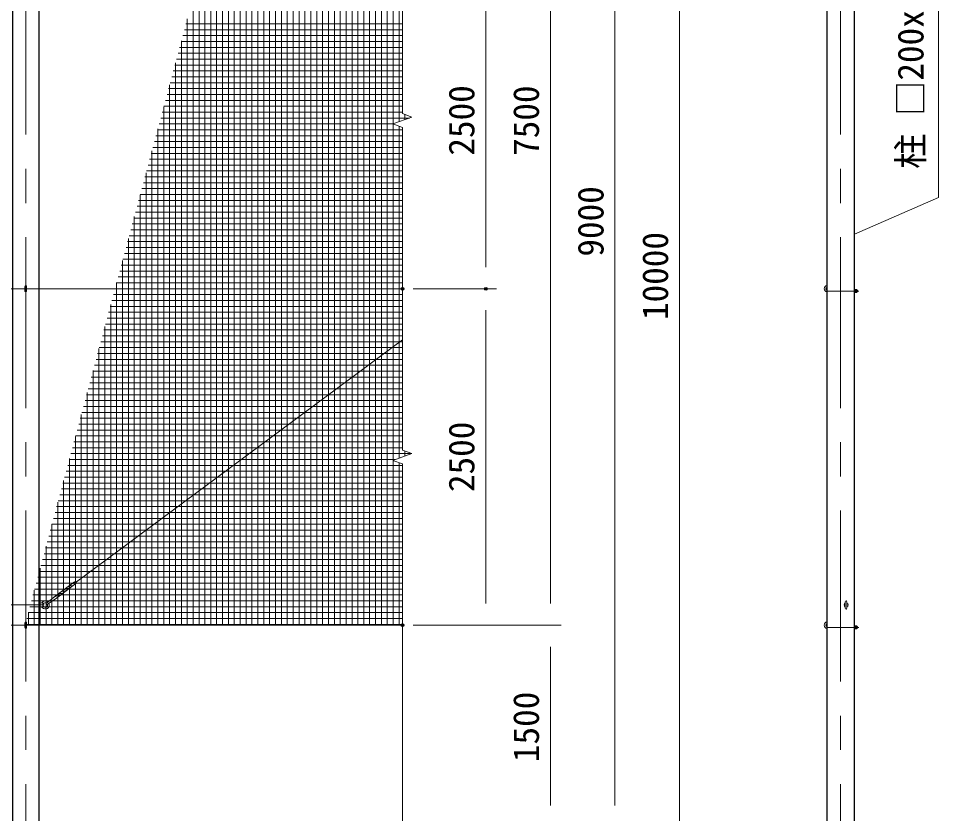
# Model space of a CAD drawing. Units: millimetres, scale not verified. Extents: x -16800 to 16800, y -11880 to 11880.
# Drawn here: x -3125 to 3716, y -1742 to 4166 of the extents above; entities that cross this region are included whole.
import ezdxf
from ezdxf.enums import TextEntityAlignment as Align

# ---------------------------------------------------------------- set-up
doc = ezdxf.new("R2010")
doc.units = ezdxf.units.MM
doc.header["$LTSCALE"] = 40
doc.header["$PDMODE"] = 32
doc.header["$PDSIZE"] = 20
doc.linetypes.add('USER1', pattern=[50.8, 31.75, -6.35, 6.35, -6.35])
for name, color, linetype, lineweight in [('0-3_D-STR-DIM', 7, 'Continuous', 13), ('0-6_D-STR-TXT', 7, 'Continuous', 13), ('0-8_D-STR1', 1, 'Continuous', 25), ('0-9_D-BMK', 2, 'USER1', 13), ('0-A_D-STR3', 3, 'Continuous', 13), ('0-B_D-STR2', 7, 'Continuous', 13)]:
    doc.layers.add(name, color=color, linetype=linetype, lineweight=lineweight)
doc.layers.add('0-5_Defpoints', color=8, linetype='Continuous')
doc.styles.add('ＭＳ ゴシック', font='')
doc.styles.get('ＭＳ ゴシック').set_extended_font_data('MS Gothic')

msp = doc.modelspace()

# ---------------------------------------------------------------- linework, layer by layer
at = {"layer": '0-3_D-STR-DIM'}
for p, q in [((1789.92, 7097.52), (1789.92, -2582.48)), ((829.92, -182.48), (829.92, 6997.52)), ((1309.92, 6997.52), (1309.92, -1682.48)), ((-270.08, 3458.83), (-270.08, 5856.22)), ((349.92, 2317.52), (349.92, 4497.52)), ((-340.56, 3381.87), (-199.6, 3433.17)), ((-199.6, 3433.17), (-270.08, 3458.83)), ((-270.08, 3356.22), (-340.56, 3381.87)), ((-270.08, 958.83), (-270.08, 3356.22)), ((-190.08, 2157.52), (429.92, 2157.52)), ((-190.08, 2157.52), (429.92, 2157.52)), ((349.92, -182.48), (349.92, 1997.52)), ((-199.6, 933.17), (-270.08, 958.83)), ((-340.56, 881.87), (-199.6, 933.17)), ((-270.08, 856.22), (-340.56, 881.87)), ((-270.08, -1970.07), (-270.08, 856.22)), ((-190.08, -342.48), (429.92, -342.48)), ((-190.08, -342.48), (909.92, -342.48)), ((-190.08, -342.48), (909.92, -342.48)), ((829.92, -502.48), (829.92, -1682.48))]:
    msp.add_line(p, q, dxfattribs=at)
at = {"layer": '0-5_Defpoints'}
for p in [(-270.08, 2157.52), (349.92, 2157.52), (-270.08, -342.48)]:
    msp.add_point(p, dxfattribs=at)
at = {"layer": '0-6_D-STR-TXT'}
msp.add_lwpolyline([(3716.26, 5111.91), (3716.26, 2836.14), (3089.93, 2563.6)], dxfattribs=at)
at = {"layer": '0-8_D-STR1'}
for points in [[(-2970.08, 7257.52), (-3170.08, 7257.52), (-3170.08, -2742.48), (-2970.08, -2742.48)], [(2888.09, 7257.52), (3088.09, 7257.52), (3088.09, -2742.48), (2888.09, -2742.48)]]:
    msp.add_lwpolyline(points, close=True, dxfattribs=at)
at = {"layer": '0-9_D-BMK'}
for p, q in [((-3070.08, -2793.48), (-3070.08, 7308.52)), ((2988.09, -2793.48), (2988.09, 7308.52)), ((2888.09, 2140.52), (3123.09, 2140.52)), ((-3207.58, -192.48), (-2932.58, -192.48)), ((2888.09, -359.48), (3123.09, -359.48))]:
    msp.add_line(p, q, dxfattribs=at)
at = {"layer": '0-A_D-STR3'}
for p, q in [((-12288.4, 2157.52), (-270.08, 2157.52)), ((-3076.08, 2174.52), (-3076.08, 2140.52)), ((-3064.08, 2174.52), (-3064.08, 2140.52)), ((3088.09, 2151.47), (3088.09, 2129.57)), ((3088.09, 2151.47), (3097.29, 2151.47)), ((3088.09, 2146), (3097.29, 2146)), ((3088.09, 2135.05), (3097.29, 2135.05)), ((3088.09, 2129.57), (3097.29, 2129.57)), ((3098.09, 2151.47), (3098.09, 2129.57)), ((3098.09, 2151.47), (3107.29, 2151.47)), ((3098.09, 2149.14), (3098.09, 2131.91)), ((3098.09, 2146), (3107.29, 2146)), ((3098.09, 2135.05), (3107.29, 2135.05)), ((3098.09, 2129.57), (3107.29, 2129.57)), ((3108.09, 2149.14), (3108.09, 2131.91)), ((3108.09, 2146.52), (3112.14, 2146.52)), ((3108.09, 2145.57), (3113.09, 2145.57)), ((3108.09, 2134.52), (3112.14, 2134.52)), ((3113.09, 2145.57), (3112.14, 2146.52)), ((3112.14, 2146.52), (3112.14, 2134.52)), ((3113.09, 2145.57), (3113.09, 2135.47)), ((-270.08, 1777.14), (-2702.2, -26.98)), ((-2851.76, -127.97), (-2707.19, -20.73)), ((-2842.23, -140.82), (-2697.66, -33.58)), ((-2766.01, -69.78), (-2750.85, -68.03)), ((-2740.31, -50.71), (-2725.15, -48.97)), ((-2714.61, -31.65), (-2700.06, -29.97)), ((-2851.76, -127.97), (-2917.54, -181.12)), ((-2843.11, -126.97), (-2827.96, -125.22)), ((-2817.41, -107.9), (-2802.25, -106.16)), ((-2791.71, -88.84), (-2776.55, -87.1)), ((-2967.3, -184.48), (-2970.08, -184.48)), ((-2967.3, -200.48), (-2970.08, -200.48)), ((-2967.3, -177.48), (-2944.3, -178.98)), ((-2967.3, -177.48), (-2967.3, -207.48)), ((-2944.3, -178.98), (-2944.3, -192.48)), ((-2944.3, -178.98), (-2940.86, -184.48)), ((-2944.3, -205.98), (-2944.3, -192.48)), ((-2944.3, -205.98), (-2940.86, -200.48)), ((-2940.86, -184.48), (-2940.86, -200.48)), ((-2842.23, -140.82), (-2912.18, -188.35)), ((3021.84, -216.23), (3021.84, -168.73)), ((3034.34, -216.23), (3034.34, -168.73)), ((-2967.3, -207.48), (-2944.3, -205.98)), ((-3076.08, -325.48), (-3076.08, -359.48)), ((-3064.08, -325.48), (-3064.08, -359.48)), ((-12288.4, -342.48), (-270.08, -342.48)), ((3088.09, -348.53), (3088.09, -370.43)), ((3088.09, -348.53), (3097.29, -348.53)), ((3088.09, -354), (3097.29, -354)), ((3088.09, -364.95), (3097.29, -364.95)), ((3088.09, -370.43), (3097.29, -370.43)), ((3098.09, -348.53), (3098.09, -370.43)), ((3098.09, -348.53), (3107.29, -348.53)), ((3098.09, -350.86), (3098.09, -368.09)), ((3098.09, -354), (3107.29, -354)), ((3098.09, -364.95), (3107.29, -364.95)), ((3098.09, -370.43), (3107.29, -370.43)), ((3108.09, -350.86), (3108.09, -368.09)), ((3108.09, -353.48), (3112.14, -353.48)), ((3108.09, -354.43), (3113.09, -354.43)), ((3108.09, -365.48), (3112.14, -365.48)), ((3113.09, -354.43), (3112.14, -353.48)), ((3112.14, -353.48), (3112.14, -365.48)), ((3113.09, -354.43), (3113.09, -364.53))]:
    msp.add_line(p, q, dxfattribs=at)
for points in [[(3108.09, 2135.47), (3113.09, 2135.47), (3112.14, 2134.52)], [(3108.09, -364.53), (3113.09, -364.53), (3112.14, -365.48)]]:
    msp.add_lwpolyline(points, dxfattribs=at)
for centre, radius, start, end in [((-3070.08, 2174.52), 6, 0, 180), ((-3070.08, 2140.52), 6, 180, 0), ((2888.09, 2157.52), 23, 90, 270), ((2888.09, 2157.52), 11, 90, 270), ((3093.11, 2148.73), 5, 326.78843, 33.21157), ((3078.96, 2140.52), 19.14, 343.37369, 16.62631), ((3093.11, 2132.31), 5, 326.78843, 33.21157), ((3103.11, 2148.73), 5, 326.78843, 33.21157), ((3088.96, 2140.52), 19.14, 343.37369, 16.62631), ((3103.11, 2132.31), 5, 326.78843, 33.21157), ((-2736.88, -80.51), 30, 96.56737, 128.93818), ((-2754.28, -38.23), 30, 276.56736, 306.56745), ((-2711.17, -61.45), 30, 96.56737, 128.93818), ((-2728.58, -19.16), 30, 276.56736, 306.56745), ((-2793.01, -94.35), 113.07, 32.51059, 40.62445), ((-2839.68, -156.77), 30, 96.56881, 128.93928), ((-2813.98, -137.71), 30, 96.56737, 128.93818), ((-2831.39, -95.42), 30, 276.56736, 306.56745), ((-2788.28, -118.64), 30, 96.56737, 128.93912), ((-2805.69, -76.36), 30, 276.56736, 306.56745), ((-2762.58, -99.58), 30, 96.56737, 128.93928), ((-2779.99, -57.29), 30, 276.56882, 306.56864), ((-2958.84, -164), 14, 266.2686, 319.66701), ((-2925.3, -192.48), 30, 46.52177, 139.66701), ((-2925.3, -192.48), 30, 220.33299, 26.6138), ((-2925.3, -192.48), 17.5, 52.01292, 152.79711), ((-2925.3, -192.48), 17.5, 207.20289, 21.12264), ((-2914.86, -184.73), 4.5, 126.56947, 306.56947), ((3028.09, -192.48), 15, 114.62432, 245.37568), ((3028.09, -168.73), 6.25, 0, 180), ((3028.09, -192.48), 15, 294.62432, 65.37568), ((-2958.84, -220.96), 14, 40.33299, 93.7314), ((-2958.84, -220.96), 14, 40.33299, 93.7314), ((3028.09, -216.23), 6.25, 180, 0), ((-3070.08, -325.48), 6, 0, 180), ((2888.09, -342.48), 23, 90, 270), ((2888.09, -342.48), 11, 90, 270), ((-3070.08, -359.48), 6, 180, 0), ((3093.11, -351.27), 5, 326.78843, 33.21157), ((3078.96, -359.48), 19.14, 343.37369, 16.62631), ((3093.11, -367.69), 5, 326.78843, 33.21157), ((3103.11, -351.27), 5, 326.78843, 33.21157), ((3088.96, -359.48), 19.14, 343.37369, 16.62631), ((3103.11, -367.69), 5, 326.78843, 33.21157)]:
    msp.add_arc(centre, radius, start, end, dxfattribs=at)
at = {"layer": '0-B_D-STR2'}
for p, q in [((-1038.6, -342.48), (-1038.6, 7157.52)), ((-994.85, -342.48), (-994.85, 7157.52)), ((-951.1, -342.48), (-951.1, 7157.52)), ((-907.35, -342.48), (-907.35, 7157.52)), ((-863.6, -342.48), (-863.6, 7157.52)), ((-819.85, -342.48), (-819.85, 7157.52)), ((-776.1, -342.48), (-776.1, 7157.52)), ((-732.35, -342.48), (-732.35, 7157.52)), ((-688.6, -342.48), (-688.6, 7157.52)), ((-644.85, -342.48), (-644.85, 7157.52)), ((-601.1, -342.48), (-601.1, 7157.52)), ((-557.35, -342.48), (-557.35, 7157.52)), ((-513.6, -342.48), (-513.6, 7157.52)), ((-469.85, -342.48), (-469.85, 7157.52)), ((-426.1, -342.48), (-426.1, 7157.52)), ((-382.35, -342.48), (-382.35, 7157.52)), ((-1082.35, -342.48), (-1082.35, 7101.64)), ((-1126.1, -342.48), (-1126.1, 6938.37)), ((-1169.85, -342.48), (-1169.85, 6775.09)), ((-1213.6, -342.48), (-1213.6, 6611.81)), ((-1257.35, -342.48), (-1257.35, 6448.54)), ((-1301.1, -342.48), (-1301.1, 6285.26)), ((-1344.85, -342.48), (-1344.85, 6121.98)), ((-1388.6, -342.48), (-1388.6, 5958.7)), ((-338.6, 3382.58), (-338.6, 5881.16)), ((-294.85, 3398.51), (-294.85, 5865.24)), ((-1432.35, -342.48), (-1432.35, 5795.43)), ((-1476.1, -342.48), (-1476.1, 5632.15)), ((-1519.85, -342.48), (-1519.85, 5468.87)), ((-1563.6, -342.48), (-1563.6, 5305.59)), ((-1607.35, -342.48), (-1607.35, 5142.32)), ((-1651.1, -342.48), (-1651.1, 4979.04)), ((-1694.85, -342.48), (-1694.85, 4815.76)), ((-1738.6, -342.48), (-1738.6, 4652.49)), ((-1782.35, -342.48), (-1782.35, 4489.21)), ((-1826.1, -342.48), (-1826.1, 4325.93)), ((-1879.61, 4126.25), (-270.08, 4126.25)), ((-1869.85, -342.48), (-1869.85, 4162.65)), ((-1903.05, 4038.75), (-270.08, 4038.75)), ((-1891.33, 4082.5), (-270.08, 4082.5)), ((-1914.78, 3995), (-270.08, 3995)), ((-1913.6, -342.48), (-1913.6, 3999.38)), ((-1938.22, 3907.5), (-270.08, 3907.5)), ((-1926.5, 3951.25), (-270.08, 3951.25)), ((-1957.35, -342.48), (-1957.35, 3836.1)), ((-1949.95, 3863.75), (-270.08, 3863.75)), ((-1973.39, 3776.25), (-270.08, 3776.25)), ((-1961.67, 3820), (-270.08, 3820)), ((-1985.11, 3732.5), (-270.08, 3732.5)), ((-2008.56, 3645), (-270.08, 3645)), ((-2001.1, -342.48), (-2001.1, 3672.82)), ((-1996.84, 3688.75), (-270.08, 3688.75)), ((-2032, 3557.5), (-270.08, 3557.5)), ((-2020.28, 3601.25), (-270.08, 3601.25)), ((-2044.85, -342.48), (-2044.85, 3509.55)), ((-2043.73, 3513.75), (-270.08, 3513.75)), ((-2067.17, 3426.25), (-218.63, 3426.25)), ((-2055.45, 3470), (-270.08, 3470)), ((-251.1, 3414.43), (-251.1, 3451.92)), ((-207.35, 3430.35), (-207.35, 3435.99)), ((-2078.9, 3382.5), (-338.83, 3382.5)), ((-338.6, 882.58), (-338.6, 3381.16)), ((-294.85, 898.51), (-294.85, 3365.24)), ((-2102.34, 3295), (-270.08, 3295)), ((-2090.62, 3338.75), (-270.08, 3338.75)), ((-2088.6, -342.48), (-2088.6, 3346.27)), ((-2114.06, 3251.25), (-270.08, 3251.25)), ((-2137.51, 3163.75), (-270.08, 3163.75)), ((-2132.35, -342.48), (-2132.35, 3182.99)), ((-2125.79, 3207.5), (-270.08, 3207.5)), ((-2149.23, 3120), (-270.08, 3120)), ((-2176.1, -342.48), (-2176.1, 3019.71)), ((-2172.68, 3032.5), (-270.08, 3032.5)), ((-2160.96, 3076.25), (-270.08, 3076.25)), ((-2196.12, 2945), (-270.08, 2945)), ((-2184.4, 2988.75), (-270.08, 2988.75)), ((-2207.85, 2901.25), (-270.08, 2901.25)), ((-2231.29, 2813.75), (-270.08, 2813.75)), ((-2219.85, -342.48), (-2219.85, 2856.44)), ((-2219.57, 2857.5), (-270.08, 2857.5)), ((-2243.01, 2770), (-270.08, 2770)), ((-2266.46, 2682.5), (-270.08, 2682.5)), ((-2263.6, -342.48), (-2263.6, 2693.16)), ((-2254.74, 2726.25), (-270.08, 2726.25)), ((-2278.18, 2638.75), (-270.08, 2638.75)), ((-2301.63, 2551.25), (-270.08, 2551.25)), ((-2289.91, 2595), (-270.08, 2595)), ((-2325.07, 2463.75), (-270.08, 2463.75)), ((-2313.35, 2507.5), (-270.08, 2507.5)), ((-2307.35, -342.48), (-2307.35, 2529.88)), ((-2336.8, 2420), (-270.08, 2420)), ((-2360.24, 2332.5), (-270.08, 2332.5)), ((-2351.1, -342.48), (-2351.1, 2366.6)), ((-2348.52, 2376.25), (-270.08, 2376.25)), ((-2371.97, 2288.75), (-270.08, 2288.75)), ((-2395.41, 2201.25), (-270.08, 2201.25)), ((-2394.85, -342.48), (-2394.85, 2203.33)), ((-2383.69, 2245), (-270.08, 2245)), ((-2407.13, 2157.5), (-270.08, 2157.5)), ((-2430.58, 2070), (-270.08, 2070)), ((-2418.86, 2113.75), (-270.08, 2113.75)), ((-2442.3, 2026.25), (-270.08, 2026.25)), ((-2438.6, -342.48), (-2438.6, 2040.05)), ((-2465.75, 1938.75), (-270.08, 1938.75)), ((-2454.02, 1982.5), (-270.08, 1982.5)), ((-2489.19, 1851.25), (-270.08, 1851.25)), ((-2482.35, -342.48), (-2482.35, 1876.77)), ((-2477.47, 1895), (-270.08, 1895)), ((-2500.92, 1807.5), (-270.08, 1807.5)), ((-2526.1, -342.48), (-2526.1, 1713.5)), ((-2524.36, 1720), (-270.08, 1720)), ((-2512.64, 1763.75), (-270.08, 1763.75)), ((-2536.08, 1676.25), (-270.08, 1676.25)), ((-2559.53, 1588.75), (-270.08, 1588.75)), ((-2547.81, 1632.5), (-270.08, 1632.5)), ((-2571.25, 1545), (-270.08, 1545)), ((-2569.85, -342.48), (-2569.85, 1550.22)), ((-2594.7, 1457.5), (-270.08, 1457.5)), ((-2582.98, 1501.25), (-270.08, 1501.25)), ((-2618.14, 1370), (-270.08, 1370)), ((-2613.6, -342.48), (-2613.6, 1386.94)), ((-2606.42, 1413.75), (-270.08, 1413.75)), ((-2629.87, 1326.25), (-270.08, 1326.25)), ((-2653.31, 1238.75), (-270.08, 1238.75)), ((-2641.59, 1282.5), (-270.08, 1282.5)), ((-2665.03, 1195), (-270.08, 1195)), ((-2657.35, -342.48), (-2657.35, 1223.66)), ((-2688.48, 1107.5), (-270.08, 1107.5)), ((-2676.76, 1151.25), (-270.08, 1151.25)), ((-2701.1, -342.48), (-2701.1, 1060.39)), ((-2700.2, 1063.75), (-270.08, 1063.75)), ((-2723.65, 976.25), (-270.08, 976.25)), ((-2711.93, 1020), (-270.08, 1020)), ((-2744.85, -342.48), (-2744.85, 897.11)), ((-2735.37, 932.5), (-201.46, 932.5)), ((-251.1, 914.43), (-251.1, 951.92)), ((-207.35, 930.35), (-207.35, 935.99)), ((-2758.82, 845), (-270.08, 845)), ((-2747.09, 888.75), (-321.66, 888.75)), ((-338.6, -342.48), (-338.6, 881.16)), ((-294.85, -342.48), (-294.85, 865.24)), ((-2782.26, 757.5), (-270.08, 757.5)), ((-2770.54, 801.25), (-270.08, 801.25)), ((-2793.99, 713.75), (-270.08, 713.75)), ((-2788.6, -342.48), (-2788.6, 733.83)), ((-2817.43, 626.25), (-270.08, 626.25)), ((-2805.71, 670), (-270.08, 670)), ((-2832.35, -342.48), (-2832.35, 570.56)), ((-2829.15, 582.5), (-270.08, 582.5)), ((-2852.6, 495), (-270.08, 495)), ((-2840.88, 538.75), (-270.08, 538.75)), ((-2864.32, 451.25), (-270.08, 451.25)), ((-2887.77, 363.75), (-270.08, 363.75)), ((-2876.1, -342.48), (-2876.1, 407.28)), ((-2876.04, 407.5), (-270.08, 407.5)), ((-2911.21, 276.25), (-270.08, 276.25)), ((-2899.49, 320), (-270.08, 320)), ((-2922.94, 232.5), (-270.08, 232.5)), ((-2919.85, -342.48), (-2919.85, 244)), ((-2946.38, 145), (-270.08, 145)), ((-2934.66, 188.75), (-270.08, 188.75)), ((-2963.6, -342.48), (-2963.6, 80.72)), ((-2958.1, 101.25), (-270.08, 101.25)), ((-2981.55, 13.75), (-270.08, 13.75)), ((-2969.83, 57.5), (-270.08, 57.5)), ((-2993.27, -30), (-270.08, -30)), ((-3016.72, -117.5), (-270.08, -117.5)), ((-3007.35, -342.48), (-3007.35, -82.55)), ((-3005, -73.75), (-270.08, -73.75)), ((-3040.16, -205), (-270.08, -205)), ((-3028.44, -161.25), (-270.08, -161.25)), ((-3051.89, -248.75), (-270.08, -248.75)), ((-3051.1, -342.48), (-3051.1, -245.83)), ((-3075.33, -336.25), (-270.08, -336.25)), ((-3063.61, -292.5), (-270.08, -292.5))]:
    msp.add_line(p, q, dxfattribs=at)

# ---------------------------------------------------------------- texts
at = {"layer": '0-3_D-STR-DIM', "style": 'ＭＳ ゴシック'}
for s, p in [('2500', (322.93, 3146.52)), ('7500', (802.93, 3144.52)), ('9000', (1282.93, 2396.02)), ('10000', (1762.93, 1924.92)), ('2500', (322.93, 646.52)), ('1500', (802.93, -1360.08))]:
    msp.add_text(s, height=192.4, rotation=90, dxfattribs=at).set_placement(p, align=Align.BOTTOM_LEFT)
at = {"layer": '0-6_D-STR-TXT', "style": 'ＭＳ ゴシック'}
msp.add_text('柱 □200x200x6.0', height=192.4, rotation=90, dxfattribs=at).set_placement((3661.85, 3047.95), align=Align.BOTTOM_LEFT)

doc.saveas('drawing.dxf')
